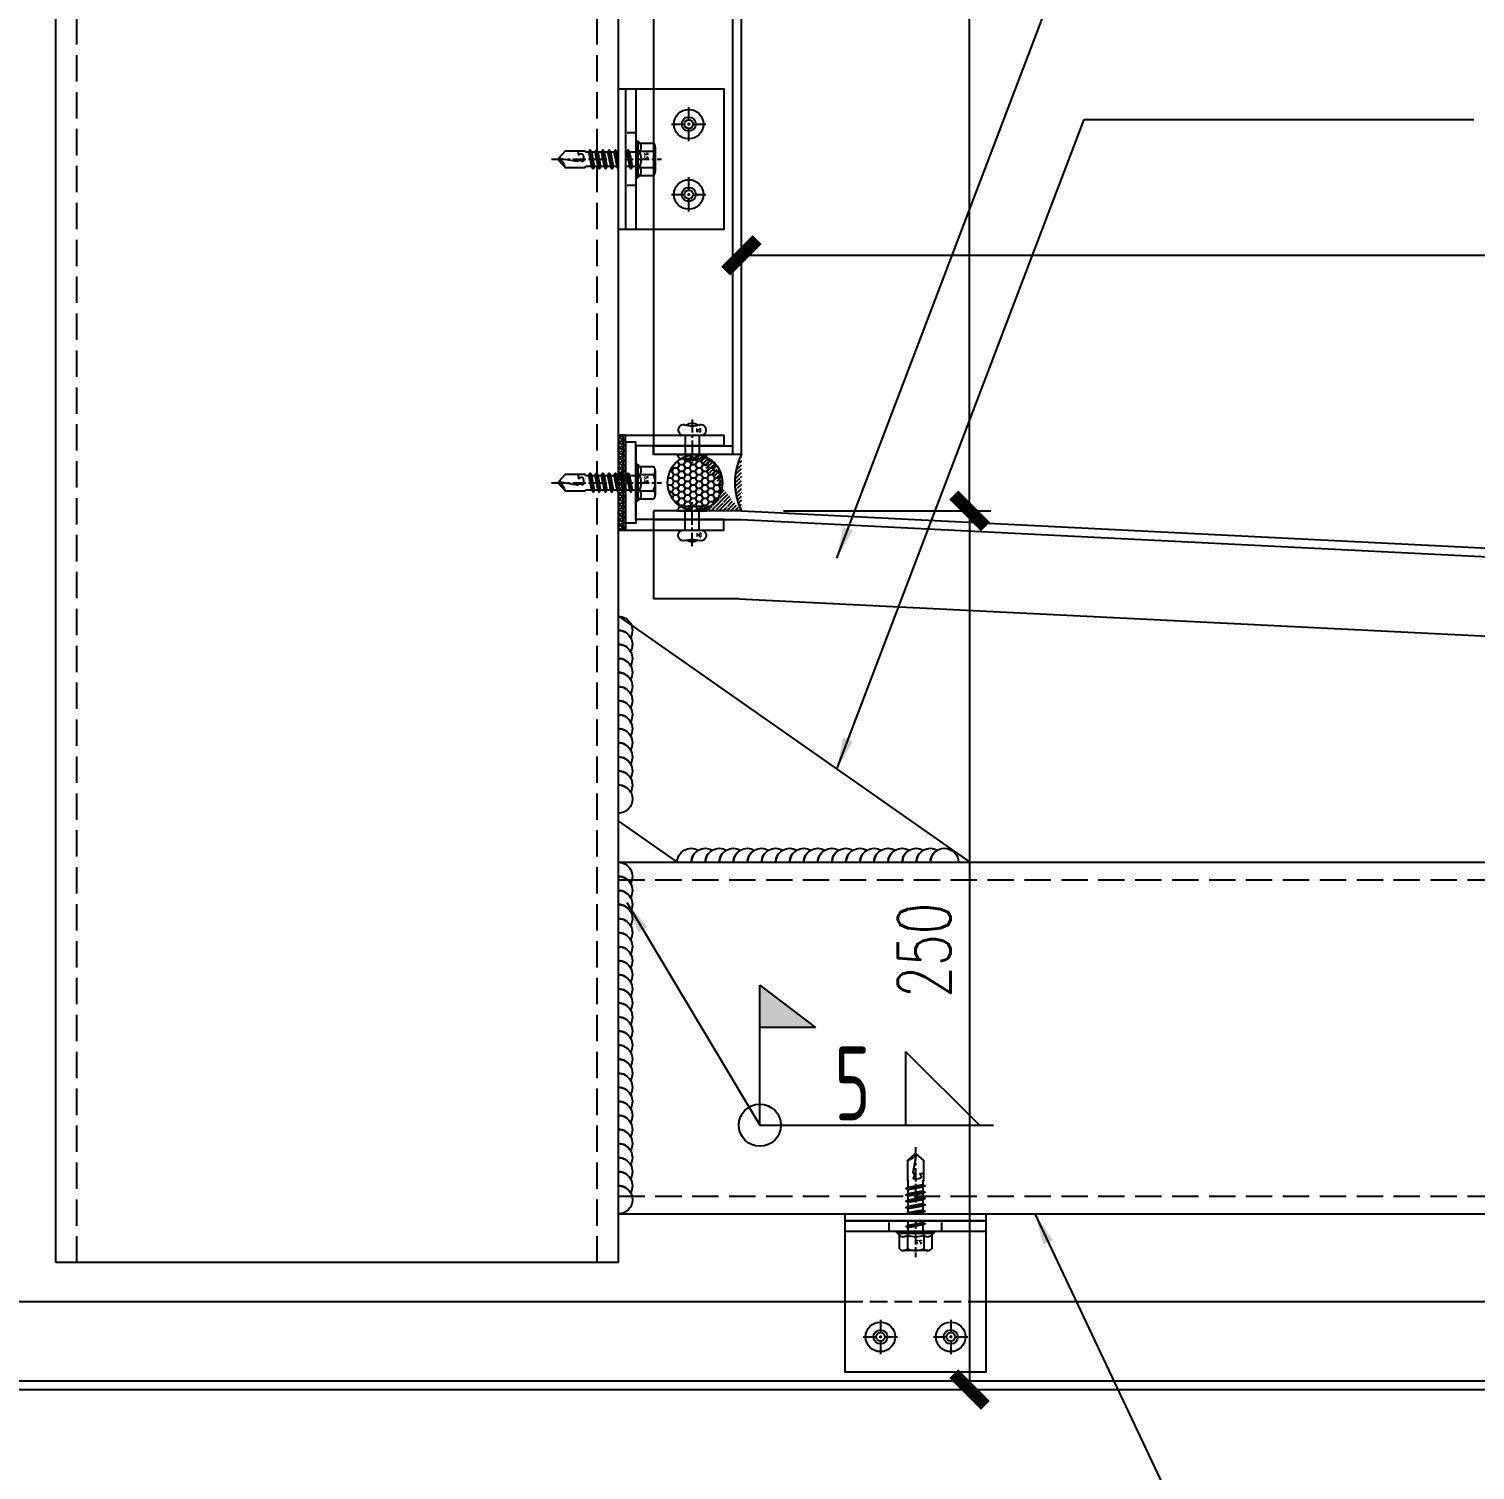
# Model space of a CAD drawing. Extents: x -160106 to 966792, y -663931 to 1550022.
# Drawn here: x -64739.2 to -64327.9, y -99127.1 to -98717.1 of the extents above; entities that cross this region are included whole.
import ezdxf
from ezdxf.enums import TextEntityAlignment as Align

# ---------------------------------------------------------------- set-up
doc = ezdxf.new("R2010")
doc.units = 0
for name, pattern in [('CENTER', [2, 1.25, -0.25, 0.25, -0.25]), ('ZN-CENTER', [2, 1.25, -0.25, 0.25, -0.25]), ('ZN-DASH', [0.35, 0.25, -0.1])]:
    doc.linetypes.add(name, pattern=pattern)
for name, color, linetype in [('!ZN1-填充-8', 8, 'Continuous'), ('!ZN3-铝板幕墙-3', 3, 'Continuous'), ('!ZN4-辅助材料-1', 1, 'Continuous'), ('!ZN4-配件-11', 11, 'Continuous'), ('!ZN5-钢材投影-40', 40, 'Continuous'), ('!ZN5-铝材投影-112', 112, 'Continuous'), ('!ZN6-虚线-8', 8, 'ZN-DASH'), ('DIM', 173, 'Continuous'), ('焊缝', 8, 'Continuous')]:
    doc.layers.add(name, color=color, linetype=linetype)
doc.styles.add('DHTEXT-1', font='ROMANS.shx', dxfattribs={"width": 0.7, "bigfont": 'CHINESE.shx'})
doc.styles.add('HZ_TS_0.7', font='TSSDENG', dxfattribs={"width": 0.7, "bigfont": 'HZTXT'})
doc.dimstyles.new('ZN6', dxfattribs={"dimscale": 6, "dimtxt": 2.5, "dimasz": 1.5, "dimexe": 1, "dimexo": 2, "dimgap": 0.9, "dimtad": 1, "dimdec": 0, "dimdsep": 46, "dimtxsty": 'DHTEXT-1', "dimblk": 'ARCHTICK', "dimcen": 2.5, "dimclrd": 173, "dimclre": 173, "dimclrt": 7, "dimazin": 2, "dimtfac": 1, "dimtdec": 1, "dimtix": 1, "dimtmove": 2, "dimatfit": 3, "dimfxl": 0, "dimtolj": 1, "dimtzin": 0, "dimarcsym": 0})
pattern_1 = [(180, (-1731.706, 294.7402), (-3e-16, -2.38125), []), (240, (-1731.706, 294.7402), (2.062223, -1.190625), []), (300, (-1731.706, 294.7402), (2.062223, 1.190625), [])]

# ---------------------------------------------------------------- blocks, each defined once
blk = doc.blocks.new('*U1991')
at = {"ltscale": 10}
for p, q in [((-1.02, 4.62), (-4.95, 4.62)), ((-0.55, -5.12), (-0.55, 5.12)), ((-0.17, 5.48), (0, 4.84)), ((0, -4.84), (0, 4.84)), ((-5.45, -3.46), (-5.45, 3.46)), ((-1.02, 2.31), (-4.95, 2.31)), ((0, 2.08), (14.29, 2.08)), ((1.42, 2.73), (2.2, -2.73)), ((3.22, 2.73), (4, -2.73)), ((5.02, 2.73), (5.8, -2.73)), ((6.82, 2.73), (7.6, -2.73)), ((8.62, 2.73), (9.4, -2.73)), ((10.42, 2.73), (11.2, -2.73)), ((12.22, 2.73), (13, -2.73)), ((-1.02, -2.31), (-4.95, -2.31)), ((14.29, -2.09), (0, -2.09)), ((-1.02, -4.62), (-4.95, -4.62)), ((-0.17, -5.48), (0, -4.84))]:
    blk.add_line(p, q, dxfattribs=at)
at = {"color": 0, "linetype": 'ZN-CENTER', "ltscale": 3}
blk.add_line((24, 0), (-7.28, 0), dxfattribs=at)
at = {"ltscale": 10}
for points in [[(1.83, -2.09), (1.05, 2.08), (1.42, 2.73), (1.79, 2.08), (2.57, -2.09), (2.2, -2.73)], [(3.63, -2.09), (2.85, 2.08), (3.22, 2.73), (3.59, 2.08), (4.37, -2.09), (4, -2.73)], [(5.43, -2.09), (4.65, 2.08), (5.02, 2.73), (5.39, 2.08), (6.17, -2.09), (5.8, -2.73)], [(7.23, -2.09), (6.45, 2.08), (6.82, 2.73), (7.19, 2.08), (7.97, -2.09), (7.6, -2.73)], [(9.03, -2.09), (8.25, 2.08), (8.62, 2.73), (8.99, 2.08), (9.77, -2.09), (9.4, -2.73)], [(10.83, -2.09), (10.05, 2.08), (10.42, 2.73), (10.79, 2.08), (11.57, -2.09), (11.2, -2.73)], [(12.63, -2.09), (11.85, 2.08), (12.22, 2.73), (12.59, 2.08), (13.37, -2.09), (13, -2.73)]]:
    blk.add_lwpolyline(points, close=True, dxfattribs=at)
for points in [[(14.29, -2.09, -0.414214), (14.45, -2.24), (14.45, -2.32), (20.18, -2.32), (22, -0.26), (22, 0.26), (20.18, 2.32), (14.45, 2.32), (14.45, 2.24, -0.414214), (14.29, 2.08)], [(16.51, -2.32), (16.36, -1.2), (15.83, -1.52, -0.530462), (15.03, -1.17), (14.81, 0.1, -0.651316), (15.47, 0.54), (16, 0.21), (16.77, 0.66), (22, -0.26, -0.201226), (20.18, 2.32)]]:
    blk.add_lwpolyline(points, format="xyb", dxfattribs=at)
for centre, radius, start, end in [((-3.87, 3.46), 1.58, 133.1736, 226.8264), ((0.07, 3.46), 1.58, 133.1736, 226.8264), ((7.48, -2.87), 11.32, 132.4922, 138.6064), ((0.13, 0), 5.58, 155.5673, 204.4327), ((4.07, 0), 5.58, 155.5673, 204.4327), ((-3.87, -3.46), 1.58, 133.1736, 226.8264), ((0.07, -3.46), 1.58, 133.1736, 226.8264), ((7.48, 2.87), 11.32, 221.3936, 227.5078)]:
    blk.add_arc(centre, radius, start, end, dxfattribs=at)
at = {"layer": 'Defpoints', "color": 0, "ltscale": 10, "style": 'DHTEXT-1', "width": 0.7}
blk.add_text('5.5', height=1, rotation=90, dxfattribs=at).set_placement((-2.46, -0.93), align=Align.CENTER)
blk = doc.blocks.new('*U2070')
at = {"color": 0, "linetype": 'CENTER', "ltscale": 3}
for p, q in [((0, 4.88), (0, -4.88)), ((4.88, 0), (-4.88, 0))]:
    blk.add_line(p, q, dxfattribs=at)
at = {"linetype": 'ByBlock', "ltscale": 10}
for radius in [4.2, 2, 1.23]:
    blk.add_circle((0, 0), radius, dxfattribs=at)
blk = doc.blocks.new('*U2372')
at = {"layer": '!ZN1-填充-8'}
h = blk.add_hatch(dxfattribs=at)
h.set_pattern_fill('NET3', color=256, scale=0.75, angle=180, style=0)
h.set_pattern_definition(pattern_1)
h.paths.add_polyline_path([(20, 0), (-20, 0), (-20, -2), (20, -2)])
at = {"ltscale": 0.125}
blk.add_wipeout([(-20, -30), (20, -30), (20, -5), (-20, -5)], dxfattribs=at).dxf.layer = '!ZN6-虚线-8'
at = {"layer": '!ZN5-铝材投影-112', "ltscale": 0.25}
blk.add_line((-20, -5), (20, -5), dxfattribs=at)
at = {"layer": '!ZN5-铝材投影-112'}
blk.add_lwpolyline([(20, -2), (-20, -2), (-20, -30), (20, -30)], close=True, dxfattribs=at)
at = {"layer": '!ZN6-虚线-8', "linetype": 'ZN-DASH', "ltscale": 10}
for p, q in [((-7.5, -5), (-7.5, -2)), ((7.5, -5), (7.5, -2))]:
    blk.add_line(p, q, dxfattribs=at)
at = {"layer": '!ZN6-虚线-8', "color": 8, "linetype": 'ZN-DASH', "ltscale": 20}
blk.add_line((-20, -10), (20, -10), dxfattribs=at)
at = {"layer": '!ZN4-配件-11', "color": 1, "xscale": -1, "rotation": 270}
for name, p in [('*U1991', (0, -5)), ('*U2070', (-10, -20)), ('*U2070', (10, -20))]:
    blk.add_blockref(name, p, dxfattribs=at)
at = {"ltscale": 0.25}
blk.add_wipeout([(20, 0), (20, -2), (-20, -2), (-20, 0)], dxfattribs=at).dxf.layer = '!ZN4-辅助材料-1'
at = {"layer": '!ZN4-辅助材料-1'}
blk.add_lwpolyline([(20, 0), (-20, 0), (-20, -2), (20, -2)], close=True, dxfattribs=at)
blk = doc.blocks.new('*U3384')
at = {"layer": '!ZN3-铝板幕墙-3'}
blk.add_line((-13.5, -5), (-1134, -5), dxfattribs=at)
blk.add_lwpolyline([(-1134, -30), (-10, -30, 0.414214), (-8, -28), (-8, -5), (-10.5, -5), (-10.5, -27, -0.414214), (-11, -27.5), (-1134, -27.5)], format="xyb", dxfattribs=at)
blk = doc.blocks.new('铝板16mm胶缝')
at = {"layer": '!ZN1-填充-8'}
h = blk.add_hatch(dxfattribs=at)
h.set_pattern_fill('HONEY', color=256, scale=0.7, angle=-270, style=0)
h.set_pattern_definition([(90, (10097.3199, 185.0233), (-0.9623705, 1.666875), [1.11125, -2.2225]), (210, (10097.3199, 185.0233), (-0.962370845, -1.6668748), [1.11125, -2.2225]), (150, (10097.3199, 185.0233), (-1.924741345, 2e-07), [-2.2225, 1.11125])])
edge = h.paths.add_edge_path()
edge.add_ellipse((-8.5, 14.57), major_axis=(-8, 0), ratio=0.974793, start_angle=0, end_angle=360)
h = blk.add_hatch(dxfattribs=at)
h.set_pattern_fill('ANSI35', color=256, scale=0.5, angle=-270, style=0)
h.set_pattern_definition([(135, (0, 0), (-1.12253, -1.12253), []), (135, (0, 1.1225), (-1.12253, -1.12253), [1.984375, -0.396875, 0, -0.396875])])
edge = h.paths.add_edge_path()
edge.add_line((-0.51, 1.37), (-0.5, 14.57))
edge.add_line((-16.5, 1.37), (-16.5, 14.57))
edge.add_ellipse((-8.5, 14.57), major_axis=(-8, 0), ratio=0.974793, start_angle=0, end_angle=180)
edge.add_arc((-8.5, -14.45), 17.72, 63.1657, 116.8343)
at = {"layer": '!ZN4-辅助材料-1', "ltscale": 0.5}
blk.add_arc((-8.5, -14.45), 17.72, 63.1657, 116.8343, dxfattribs=at)
blk.add_ellipse((-8.5, 14.57), major_axis=(-8, 0), ratio=0.974793, dxfattribs=at)
at = {"layer": 'Defpoints', "ltscale": 0.5}
for p in [(-16.5, -0.63), (-8.5, -0.63), (-0.5, -0.63)]:
    blk.add_point(p, dxfattribs=at)
blk = doc.blocks.new('*U3378')
at = {"ltscale": 10}
for p, q in [((-1.02, 4.62), (-4.95, 4.62)), ((-0.55, -5.12), (-0.55, 5.12)), ((-0.17, 5.48), (0, 4.84)), ((0, -4.84), (0, 4.84)), ((-5.45, -3.46), (-5.45, 3.46)), ((-1.02, 2.31), (-4.95, 2.31)), ((0, 2.08), (14.29, 2.08)), ((1.42, 2.73), (2.2, -2.73)), ((3.22, 2.73), (4, -2.73)), ((5.02, 2.73), (5.8, -2.73)), ((6.82, 2.73), (7.6, -2.73)), ((8.62, 2.73), (9.4, -2.73)), ((10.42, 2.73), (11.2, -2.73)), ((12.22, 2.73), (13, -2.73)), ((-1.02, -2.31), (-4.95, -2.31)), ((14.29, -2.09), (0, -2.09)), ((-1.02, -4.62), (-4.95, -4.62)), ((-0.17, -5.48), (0, -4.84))]:
    blk.add_line(p, q, dxfattribs=at)
at = {"color": 0, "linetype": 'ZN-CENTER', "ltscale": 3}
blk.add_line((24, 0), (-7.28, 0), dxfattribs=at)
at = {"ltscale": 10}
for points in [[(1.83, -2.09), (1.05, 2.08), (1.42, 2.73), (1.79, 2.08), (2.57, -2.09), (2.2, -2.73)], [(3.63, -2.09), (2.85, 2.08), (3.22, 2.73), (3.59, 2.08), (4.37, -2.09), (4, -2.73)], [(5.43, -2.09), (4.65, 2.08), (5.02, 2.73), (5.39, 2.08), (6.17, -2.09), (5.8, -2.73)], [(7.23, -2.09), (6.45, 2.08), (6.82, 2.73), (7.19, 2.08), (7.97, -2.09), (7.6, -2.73)], [(9.03, -2.09), (8.25, 2.08), (8.62, 2.73), (8.99, 2.08), (9.77, -2.09), (9.4, -2.73)], [(10.83, -2.09), (10.05, 2.08), (10.42, 2.73), (10.79, 2.08), (11.57, -2.09), (11.2, -2.73)], [(12.63, -2.09), (11.85, 2.08), (12.22, 2.73), (12.59, 2.08), (13.37, -2.09), (13, -2.73)]]:
    blk.add_lwpolyline(points, close=True, dxfattribs=at)
for points in [[(14.29, -2.09, -0.414214), (14.45, -2.24), (14.45, -2.32), (20.18, -2.32), (22, -0.26), (22, 0.26), (20.18, 2.32), (14.45, 2.32), (14.45, 2.24, -0.414214), (14.29, 2.08)], [(16.51, -2.32), (16.36, -1.2), (15.83, -1.52, -0.530462), (15.03, -1.17), (14.81, 0.1, -0.651316), (15.47, 0.54), (16, 0.21), (16.77, 0.66), (22, -0.26, -0.201226), (20.18, 2.32)]]:
    blk.add_lwpolyline(points, format="xyb", dxfattribs=at)
for centre, radius, start, end in [((-3.87, 3.46), 1.58, 133.1736, 226.8264), ((0.07, 3.46), 1.58, 133.1736, 226.8264), ((7.48, -2.87), 11.32, 132.4922, 138.6064), ((0.13, 0), 5.58, 155.5673, 204.4327), ((4.07, 0), 5.58, 155.5673, 204.4327), ((-3.87, -3.46), 1.58, 133.1736, 226.8264), ((0.07, -3.46), 1.58, 133.1736, 226.8264), ((7.48, 2.87), 11.32, 221.3936, 227.5078)]:
    blk.add_arc(centre, radius, start, end, dxfattribs=at)
at = {"layer": 'Defpoints', "color": 0, "ltscale": 10, "style": 'DHTEXT-1', "width": 0.7}
blk.add_text('5.5', height=1, rotation=90, dxfattribs=at).set_placement((-2.46, -0.93), align=Align.CENTER)
blk = doc.blocks.new('铝板连接件1(新规)')
at = {"layer": '!ZN1-填充-8'}
h = blk.add_hatch(dxfattribs=at)
h.set_pattern_fill('NET3', color=256, scale=0.4, angle=180, style=0)
h.set_pattern_definition([(180, (18968.597, 39999.0891), (-1e-15, -1.27), []), (240, (18968.597, 39999.0891), (1.099852263, -0.635), []), (300, (18968.597, 39999.0891), (1.099852263, 0.635), [])])
h.paths.add_polyline_path([(-13.5, 2), (-13.5, 0), (13.5, 0), (13.5, 2)])
at = {"layer": '!ZN4-辅助材料-1', "ltscale": 5}
blk.add_lwpolyline([(-13.5, 2), (-13.5, 0), (13.5, 0), (13.5, 2)], close=True, dxfattribs=at)
at = {"layer": '!ZN5-铝材投影-112'}
for points in [[(11.5, 2), (-13.5, 2), (-13.5, 30), (-10.5, 30), (-10.5, 5), (11.5, 5)], [(-11.5, 2), (13.5, 2), (13.5, 30), (10.5, 30), (10.5, 5), (-11.5, 5)]]:
    blk.add_lwpolyline(points, close=True, dxfattribs=at)
at = {"layer": '!ZN4-配件-11', "color": 1, "rotation": 270}
blk.add_blockref('*U3378', (0, 5), dxfattribs=at)
blk = doc.blocks.new('*U3563')
at = {"linetype": 'ByBlock', "lineweight": -2, "ltscale": 10}
for p, q in [((0, 4.2), (0, -4.2)), ((-1.2, -3), (-1.2, 3)), ((5.5, 2), (0, 2)), ((5.5, 2.5), (5.5, -2.5)), ((5.5, -2), (0, -2))]:
    blk.add_line(p, q, dxfattribs=at)
at = {"color": 0, "linetype": 'CENTER', "ltscale": 3}
blk.add_line((10.01, 0), (-2.45, 0), dxfattribs=at)
at = {"linetype": 'ByBlock', "lineweight": -2, "ltscale": 10}
for centre, radius, start, end in [((0, 3), 1.2, 90, 180), ((4.42, 0), 5.96, 160.395, 199.605), ((7, 2.5), 1.5, 348.448, 180), ((16.17, 0), 8, 164.3308, 195.6692), ((6.19, 0), 2.67, 323.2266, 36.7843), ((0, -3), 1.2, 180, 270), ((7, -2.5), 1.5, 180, 11.552)]:
    blk.add_arc(centre, radius, start, end, dxfattribs=at)
at = {"layer": 'Defpoints', "color": 0, "ltscale": 10, "style": 'DHTEXT-1', "width": 0.7}
blk.add_text('D4', height=1, rotation=90, dxfattribs=at).set_placement((7.37, -1.85), align=Align.CENTER)
blk = doc.blocks.new('*U3381')
at = {"color": 0, "linetype": 'CENTER', "ltscale": 3}
for p, q in [((0, 4.88), (0, -4.88)), ((4.88, 0), (-4.88, 0))]:
    blk.add_line(p, q, dxfattribs=at)
at = {"linetype": 'ByBlock', "ltscale": 10}
for radius in [4.2, 2, 1.23]:
    blk.add_circle((0, 0), radius, dxfattribs=at)
blk = doc.blocks.new('*U3388')
at = {"layer": '!ZN1-填充-8'}
h = blk.add_hatch(dxfattribs=at)
h.set_pattern_fill('NET3', color=256, scale=0.75, angle=180, style=0)
h.set_pattern_definition(pattern_1)
h.paths.add_polyline_path([(20, 0), (-20, 0), (-20, -2), (20, -2)])
at = {"ltscale": 0.125}
blk.add_wipeout([(-20, -45), (20, -45), (20, -5), (-20, -5)], dxfattribs=at).dxf.layer = '!ZN6-虚线-8'
at = {"layer": '!ZN5-铝材投影-112', "ltscale": 0.25}
blk.add_line((-20, -5), (20, -5), dxfattribs=at)
at = {"layer": '!ZN5-铝材投影-112'}
blk.add_lwpolyline([(20, -2), (-20, -2), (-20, -45), (20, -45)], close=True, dxfattribs=at)
at = {"layer": '!ZN6-虚线-8', "linetype": 'ZN-DASH', "ltscale": 10}
for p, q in [((-7.5, -5), (-7.5, -2)), ((7.5, -5), (7.5, -2))]:
    blk.add_line(p, q, dxfattribs=at)
at = {"layer": '!ZN6-虚线-8', "color": 8, "linetype": 'ZN-DASH', "ltscale": 20}
blk.add_line((-20, -25), (20, -25), dxfattribs=at)
at = {"layer": '!ZN4-配件-11', "color": 1, "xscale": -1, "rotation": 270}
for name, p in [('*U3378', (0, -5)), ('*U3381', (-10, -35)), ('*U3381', (10, -35))]:
    blk.add_blockref(name, p, dxfattribs=at)
at = {"ltscale": 0.25}
blk.add_wipeout([(20, 0), (20, -2), (-20, -2), (-20, 0)], dxfattribs=at).dxf.layer = '!ZN4-辅助材料-1'
at = {"layer": '!ZN4-辅助材料-1'}
blk.add_lwpolyline([(20, 0), (-20, 0), (-20, -2), (20, -2)], close=True, dxfattribs=at)
blk = doc.blocks.new('_ArchTick')
at = {"color": 0, "linetype": 'ByBlock', "const_width": 0.4}
blk.add_lwpolyline([(-0.5, -0.5), (0.5, 0.5)], dxfattribs=at)
blk = doc.blocks.new('*D3391')
at = {"layer": 'Defpoints', "color": 0, "ltscale": 60, "transparency": 16777216}
for p in [(-64536.56, -97704.2), (-64471.66, -97704.2), (-64536.56, -98854.2)]:
    blk.add_point(p, dxfattribs=at)
at = {"layer": 'DIM', "color": 173, "linetype": 'ByBlock', "lineweight": -2, "ltscale": 60, "transparency": 16777216}
for p, q in [((-64524.56, -97704.2), (-64465.66, -97704.2)), ((-64471.66, -98854.2), (-64471.66, -97704.2)), ((-64524.56, -98854.2), (-64465.66, -98854.2))]:
    blk.add_line(p, q, dxfattribs=at)
at = {"layer": 'DIM', "color": 173, "lineweight": -2, "ltscale": 60, "transparency": 16777216, "xscale": 9, "yscale": 9, "zscale": 9}
for p, rotation in [((-64471.66, -97704.2), 90), ((-64471.66, -98854.2), 270)]:
    blk.add_blockref('_ArchTick', p, dxfattribs=dict(at, rotation=rotation))
at = {"layer": 'DIM', "color": 7, "ltscale": 60, "transparency": 16777216, "insert": (-64484.56, -98279.2), "char_height": 15, "attachment_point": 5, "rotation": 90, "style": 'DHTEXT-1'}
blk.add_mtext('\\A1;1150', dxfattribs=at)
blk = doc.blocks.new('*D3392')
at = {"layer": 'Defpoints', "color": 0, "ltscale": 60, "transparency": 16777216}
for p in [(-64536.56, -98854.2), (-64536.56, -99104.2), (-64471.66, -99104.2)]:
    blk.add_point(p, dxfattribs=at)
at = {"layer": 'DIM', "color": 173, "linetype": 'ByBlock', "lineweight": -2, "ltscale": 60, "transparency": 16777216}
for p, q in [((-64524.56, -98854.2), (-64465.66, -98854.2)), ((-64471.66, -98854.2), (-64471.66, -99104.2)), ((-64524.56, -99104.2), (-64465.66, -99104.2))]:
    blk.add_line(p, q, dxfattribs=at)
at = {"layer": 'DIM', "color": 173, "lineweight": -2, "ltscale": 60, "transparency": 16777216, "xscale": 9, "yscale": 9, "zscale": 9}
for p, rotation in [((-64471.66, -98854.2), 90), ((-64471.66, -99104.2), 270)]:
    blk.add_blockref('_ArchTick', p, dxfattribs=dict(at, rotation=rotation))
at = {"layer": 'DIM', "color": 7, "ltscale": 60, "transparency": 16777216, "insert": (-64484.56, -98979.2), "char_height": 15, "attachment_point": 5, "rotation": 90, "style": 'DHTEXT-1'}
blk.add_mtext('\\A1;250', dxfattribs=at)
blk = doc.blocks.new('*D3394')
at = {"layer": 'Defpoints', "color": 0, "ltscale": 60, "transparency": 16777216}
for p in [(-64836.56, -99104.2), (-63536.56, -99104.2), (-64836.56, -99213.82)]:
    blk.add_point(p, dxfattribs=at)
at = {"layer": 'DIM', "color": 173, "linetype": 'ByBlock', "lineweight": -2, "ltscale": 60, "transparency": 16777216}
for p, q in [((-64836.56, -99116.2), (-64836.56, -99219.82)), ((-63536.56, -99116.2), (-63536.56, -99219.82)), ((-63536.56, -99213.82), (-64836.56, -99213.82))]:
    blk.add_line(p, q, dxfattribs=at)
at = {"layer": 'DIM', "color": 173, "lineweight": -2, "ltscale": 60, "transparency": 16777216, "xscale": 9, "yscale": 9, "zscale": 9, "rotation": 180}
blk.add_blockref('_ArchTick', (-64836.56, -99213.82), dxfattribs=at)
at = {"layer": 'DIM', "color": 173, "lineweight": -2, "ltscale": 60, "transparency": 16777216, "xscale": 9, "yscale": 9, "zscale": 9}
blk.add_blockref('_ArchTick', (-63536.56, -99213.82), dxfattribs=at)
at = {"layer": 'DIM', "color": 7, "ltscale": 60, "transparency": 16777216, "insert": (-64186.56, -99200.92), "char_height": 15, "attachment_point": 5, "style": 'DHTEXT-1'}
blk.add_mtext('\\A1;1300', dxfattribs=at)
blk = doc.blocks.new('*D3398')
at = {"layer": 'Defpoints', "color": 0, "ltscale": 60, "transparency": 16777216}
for p in [(-64536.56, -98781.55), (-64536.56, -98838.2), (-63536.56, -98904.2)]:
    blk.add_point(p, dxfattribs=at)
at = {"layer": 'DIM', "color": 173, "linetype": 'ByBlock', "lineweight": -2, "ltscale": 60, "transparency": 16777216}
for p, q in [((-64536.56, -98826.2), (-64536.56, -98775.55)), ((-63536.56, -98892.2), (-63536.56, -98775.55)), ((-63536.56, -98781.55), (-64536.56, -98781.55))]:
    blk.add_line(p, q, dxfattribs=at)
at = {"layer": 'DIM', "color": 173, "lineweight": -2, "ltscale": 60, "transparency": 16777216, "xscale": 9, "yscale": 9, "zscale": 9, "rotation": 180}
blk.add_blockref('_ArchTick', (-64536.56, -98781.55), dxfattribs=at)
at = {"layer": 'DIM', "color": 173, "lineweight": -2, "ltscale": 60, "transparency": 16777216, "xscale": 9, "yscale": 9, "zscale": 9}
blk.add_blockref('_ArchTick', (-63536.56, -98781.55), dxfattribs=at)
at = {"layer": 'DIM', "color": 7, "ltscale": 60, "transparency": 16777216, "insert": (-64036.56, -98768.65), "char_height": 15, "attachment_point": 5, "style": 'DHTEXT-1'}
blk.add_mtext('\\A1;1000', dxfattribs=at)
blk = doc.blocks.new('*U1211')
blk.add_hatch(color=8).paths.add_polyline_path([(0, 6.634), (2.631, 4.634), (0, 4.634)])
for p, q in [((0, 0), (0, 6.634)), ((0, 6.634), (2.631, 4.634)), ((2.631, 4.634), (0, 4.634)), ((6.909, 3.5), (10.409, 0)), ((6.909, 3.5), (6.909, 0))]:
    blk.add_line(p, q)
at = {"ltscale": 30}
blk.add_line((0, 0), (11.075, 0), dxfattribs=at)
blk.add_circle((0, 0), 1, dxfattribs=at)
at = {"color": 7, "style": 'HZ_TS_0.7', "width": 0.7, "flags": 8}
for tag, p in [('围焊', (1.815, 1.983)), ('HF', (4.39, 1.983))]:
    blk.add_attdef(tag, text='', height=3.5, dxfattribs=at).set_placement(p, align=Align.MIDDLE_CENTER)

msp = doc.modelspace()

# ---------------------------------------------------------------- linework, layer by layer
at = {"layer": '!ZN3-铝板幕墙-3'}
for p, q in [((-64561.56, -98838.2), (-64561.56, -98835.7)), ((-64561.56, -98835.7), (-64539.06, -98835.7)), ((-64536.56, -98838.2), (-64561.56, -98838.2)), ((-64536.56, -98854.2), (-64561.56, -98854.2)), ((-64561.56, -98854.2), (-64561.56, -98879.2)), ((-64561.56, -98856.7), (-64536.62, -98856.7))]:
    msp.add_line(p, q, dxfattribs=at)
at = {"layer": '!ZN3-铝板幕墙-3', "ltscale": 40}
for p, q in [((-64536.56, -98854.2), (-63644.55, -98898.8)), ((-64536.62, -98856.7), (-63647.17, -98901.17)), ((-64537.18, -98879.2), (-64561.56, -98879.2)), ((-64537.18, -98879.2), (-63645.8, -98923.77))]:
    msp.add_line(p, q, dxfattribs=at)
for points in [[(-64561.56, -99079.2), (-64786.56, -99079.2)], [(-63644.56, -99079.2), (-64561.56, -99079.2)], [(-64786.56, -99101.7), (-64561.56, -99101.7)], [(-64561.56, -99101.7), (-63647.06, -99101.7)], [(-64786.56, -99104.2), (-64561.56, -99104.2)], [(-64561.56, -99104.2), (-63644.56, -99104.2)]]:
    msp.add_lwpolyline(points, dxfattribs=at)
at = {"layer": '!ZN5-钢材投影-40'}
for p, q in [((-64571.56, -98884.2), (-64471.56, -98954.2)), ((-64571.56, -98942.49), (-64554.83, -98954.2)), ((-64571.56, -98954.2), (-64238.68, -98954.2)), ((-64571.56, -99054.2), (-63571.56, -99054.2)), ((-64571.56, -99068.08), (-64731.56, -99068.08))]:
    msp.add_line(p, q, dxfattribs=at)
for points in [[(-64731.56, -99068.08), (-64731.56, -97404.03)], [(-64571.56, -99068.08), (-64571.56, -97404.03)]]:
    msp.add_lwpolyline(points, dxfattribs=at)
at = {"layer": '!ZN6-虚线-8', "ltscale": 30}
for p, q in [((-64571.56, -98959.2), (-64138.68, -98959.2)), ((-64571.56, -99049.2), (-63571.56, -99049.2))]:
    msp.add_line(p, q, dxfattribs=at)
for points in [[(-64725.56, -99068.08), (-64725.56, -97404.03)], [(-64577.56, -99068.08), (-64577.56, -97404.03)]]:
    msp.add_lwpolyline(points, dxfattribs=at)
at = {"layer": '焊缝', "ltscale": 2000}
for points in [[(-64571.56, -98884.2, -0.57735), (-64568.1, -98890.2, 0.267949), (-64571.56, -98888.2, -0.57735), (-64568.1, -98894.2, 0.267949), (-64571.56, -98892.2, -0.57735), (-64568.1, -98898.2, 0.267949), (-64571.56, -98896.2, -0.57735), (-64568.1, -98902.2, 0.267949), (-64571.56, -98900.2, -0.57735), (-64568.1, -98906.2, 0.267949), (-64571.56, -98904.2, -0.57735), (-64568.1, -98910.2, 0.267949), (-64571.56, -98908.2, -0.57735), (-64568.1, -98914.2, 0.267949), (-64571.56, -98912.2, -0.57735), (-64568.1, -98918.2, 0.267949), (-64571.56, -98916.2, -0.57735), (-64568.1, -98922.2, 0.267949), (-64571.56, -98920.2, -0.57735), (-64568.1, -98926.2, 0.267949), (-64571.56, -98924.2, -0.57735), (-64568.1, -98930.2, 0.267949), (-64571.56, -98928.2, -0.57735), (-64568.1, -98934.2, 0.267949), (-64571.56, -98932.2, -1), (-64571.56, -98940.2, -1)], [(-64554.83, -98954.2, -0.57735), (-64548.83, -98950.74, 0.267949), (-64550.83, -98954.2, -0.57735), (-64544.83, -98950.74, 0.267949), (-64546.83, -98954.2, -0.57735), (-64540.83, -98950.74, 0.267949), (-64542.83, -98954.2, -0.57735), (-64536.83, -98950.74, 0.267949), (-64538.83, -98954.2, -0.57735), (-64532.83, -98950.74, 0.267949), (-64534.83, -98954.2, -0.57735), (-64528.83, -98950.74, 0.267949), (-64530.83, -98954.2, -0.57735), (-64524.83, -98950.74, 0.267949), (-64526.83, -98954.2, -0.57735), (-64520.83, -98950.74, 0.267949), (-64522.83, -98954.2, -0.57735), (-64516.83, -98950.74, 0.267949), (-64518.83, -98954.2, -0.57735), (-64512.83, -98950.74, 0.267949), (-64514.83, -98954.2, -0.57735), (-64508.83, -98950.74, 0.267949), (-64510.83, -98954.2, -0.57735), (-64504.83, -98950.74, 0.267949), (-64506.83, -98954.2, -0.57735), (-64500.83, -98950.74, 0.267949), (-64502.83, -98954.2, -0.57735), (-64496.83, -98950.74, 0.267949), (-64498.83, -98954.2, -0.57735), (-64492.83, -98950.74, 0.267949), (-64494.83, -98954.2, -0.57735), (-64488.83, -98950.74, 0.267949), (-64490.83, -98954.2, -0.57735), (-64484.83, -98950.74, 0.267949), (-64486.83, -98954.2, -0.57735), (-64480.83, -98950.74, 0.267949), (-64482.83, -98954.2, -1), (-64474.83, -98954.2, -1)], [(-64571.56, -98954.2, -0.57735), (-64568.1, -98960.2, 0.267949), (-64571.56, -98958.2, -0.57735), (-64568.1, -98964.2, 0.267949), (-64571.56, -98962.2, -0.57735), (-64568.1, -98968.2, 0.267949), (-64571.56, -98966.2, -0.57735), (-64568.1, -98972.2, 0.267949), (-64571.56, -98970.2, -0.57735), (-64568.1, -98976.2, 0.267949), (-64571.56, -98974.2, -0.57735), (-64568.1, -98980.2, 0.267949), (-64571.56, -98978.2, -0.57735), (-64568.1, -98984.2, 0.267949), (-64571.56, -98982.2, -0.57735), (-64568.1, -98988.2, 0.267949), (-64571.56, -98986.2, -0.57735), (-64568.1, -98992.2, 0.267949), (-64571.56, -98990.2, -0.57735), (-64568.1, -98996.2, 0.267949), (-64571.56, -98994.2, -0.57735), (-64568.1, -99000.2, 0.267949), (-64571.56, -98998.2, -0.57735), (-64568.1, -99004.2, 0.267949), (-64571.56, -99002.2, -0.57735), (-64568.1, -99008.2, 0.267949), (-64571.56, -99006.2, -0.57735), (-64568.1, -99012.2, 0.267949), (-64571.56, -99010.2, -0.57735), (-64568.1, -99016.2, 0.267949), (-64571.56, -99014.2, -0.57735), (-64568.1, -99020.2, 0.267949), (-64571.56, -99018.2, -0.57735), (-64568.1, -99024.2, 0.267949), (-64571.56, -99022.2, -0.57735), (-64568.1, -99028.2, 0.267949), (-64571.56, -99026.2, -0.57735), (-64568.1, -99032.2, 0.267949), (-64571.56, -99030.2, -0.57735), (-64568.1, -99036.2, 0.267949), (-64571.56, -99034.2, -0.57735), (-64568.1, -99040.2, 0.267949), (-64571.56, -99038.2, -0.57735), (-64568.1, -99044.2, 0.267949), (-64571.56, -99042.2, -0.57735), (-64568.1, -99048.2, 0.267949), (-64571.56, -99046.2, -1), (-64571.56, -99054.2, -1)]]:
    msp.add_lwpolyline(points, format="xyb", dxfattribs=at)

# ---------------------------------------------------------------- block references
at = {"layer": '!ZN4-辅助材料-1', "rotation": 89.99999999999999}
msp.add_blockref('铝板16mm胶缝', (-64535.19, -98837.7), dxfattribs=at)
at = {"layer": '!ZN4-配件-11', "color": 1, "rotation": 89.99999999999999}
msp.add_blockref('*U3563', (-64550.56, -98838.2), dxfattribs=at)
at = {"layer": '!ZN4-配件-11', "rotation": 270}
msp.add_blockref('铝板连接件1(新规)', (-64571.56, -98846.2), dxfattribs=at)
at = {"layer": '!ZN4-配件-11', "color": 1, "xscale": -1, "rotation": 90}
msp.add_blockref('*U3563', (-64550.56, -98854.2), dxfattribs=at)

# ---------------------------------------------------------------- dimensions: what is measured, and where the dimension line sits
at = {"layer": 'DIM', "ltscale": 60}
dim = msp.add_linear_dim(base=(-64471.66, -97704.2), p1=(-64536.56, -98854.2), p2=(-64536.56, -97704.2), angle=90, dimstyle='ZN6', dxfattribs=at)
dim.commit()
dim.dimension.update_dxf_attribs({"geometry": '*D3391', "text_midpoint": (-64484.56, -98279.2)})
dim = msp.add_linear_dim(base=(-64836.56, -99213.82), p1=(-63536.56, -99104.2), p2=(-64836.56, -99104.2), dimstyle='ZN6', dxfattribs=at)
dim.commit()
dim.dimension.update_dxf_attribs({"geometry": '*D3394', "text_midpoint": (-64186.56, -99200.92)})

# ---------------------------------------------------------------- leaders
at = {"layer": 'DIM'}
for points in [[(-64509.45, -98867.68), (-64439.06, -98682.9), (-64328.2, -98682.9)], [(-64509.45, -98927.68), (-64439.06, -98742.9), (-64328.2, -98742.9)], [(-64453.12, -99054.2), (-64402.61, -99161.06), (-64328.2, -99161.06)]]:
    msp.add_leader(points, dimstyle='ZN6', dxfattribs=at)
at = {"layer": 'DIM', "ltscale": 60}
msp.add_leader([(-64569.18, -98965.63), (-64531.32, -99028.98)], dimstyle='ZN6', dxfattribs=at)

# ---------------------------------------------------------------- next in the draw order: block references
at = {"xscale": -1, "rotation": 90}
msp.add_blockref('*U2372', (-64571.56, -98754.2), dxfattribs=at)
at = {"xscale": -1}
msp.add_blockref('*U3388', (-64487.03, -99054.2), dxfattribs=at)

# ---------------------------------------------------------------- next in the draw order: block references
at = {"rotation": 90}
msp.add_blockref('*U3384', (-64566.56, -97704.2), dxfattribs=at)
at = {"layer": 'DIM', "color": 7}
ref = msp.add_blockref('*U1211', (-64531.32, -99028.98), dxfattribs=dict(at, xscale=6, yscale=6, zscale=6))
ref.add_attrib('HF', '5', dxfattribs={"layer": '0', "color": 7, "height": 21, "style": 'HZ_TS_0.7', "width": 0.7}).set_placement((-64504.98, -99017.09), align=Align.MIDDLE_CENTER)

# ---------------------------------------------------------------- next in the draw order: dimensions: what is measured, and where the dimension line sits
at = {"layer": 'DIM', "ltscale": 60}
dim = msp.add_linear_dim(base=(-64536.56, -98781.55), p1=(-63536.56, -98904.2), p2=(-64536.56, -98838.2), dimstyle='ZN6', dxfattribs=at)
dim.commit()
dim.dimension.update_dxf_attribs({"geometry": '*D3398', "text_midpoint": (-64036.56, -98768.65)})
dim = msp.add_linear_dim(base=(-64471.66, -99104.2), p1=(-64536.56, -98854.2), p2=(-64536.56, -99104.2), angle=90, dimstyle='ZN6', dxfattribs=at)
dim.commit()
dim.dimension.update_dxf_attribs({"geometry": '*D3392', "text_midpoint": (-64484.56, -98979.2)})

doc.saveas('drawing.dxf')
